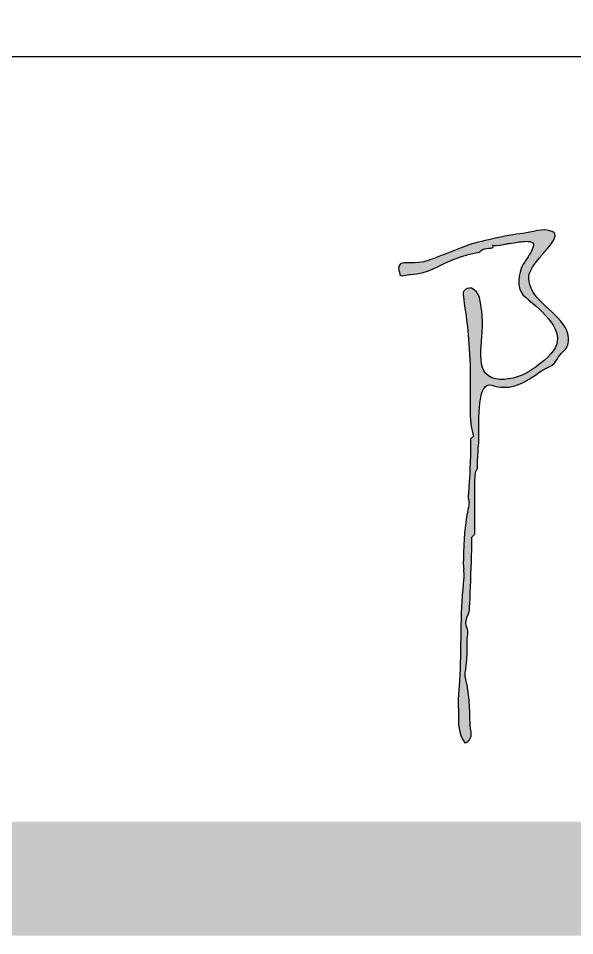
# Model space of a CAD drawing. Header units: millimetres. Extents: x 0 to 420, y 0 to 297.
# Drawn here: x 321.48 to 326.35, y 9.5 to 17.54 of the extents above; entities that cross this region are included whole.
import ezdxf

# ---------------------------------------------------------------- set-up
doc = ezdxf.new("R2010")
doc.units = ezdxf.units.MM

# ---------------------------------------------------------------- blocks, each defined once
blk = doc.blocks.new('tsj')
h = blk.add_hatch(color=256)
edge = h.paths.add_edge_path()
edge.add_spline(control_points=[(-3.555, 1.3874), (-3.5201, 1.4945), (-3.3104, 1.6456), (-3.396, 1.6815)], knot_values=[0, 0, 0, 0, 1, 1, 1, 1], degree=3, periodic=0)
edge.add_spline(control_points=[(-3.396, 1.6815), (-3.4632, 1.7097), (-3.5389, 1.6739), (-3.6025, 1.6681)], knot_values=[0, 0, 0, 0, 1, 1, 1, 1], degree=3, periodic=0)
edge.add_spline(control_points=[(-3.6025, 1.6681), (-3.7111, 1.6583), (-3.9377, 1.6023), (-3.9713, 1.591)], knot_values=[0, 0, 0, 0, 1, 1, 1, 1], degree=3, periodic=0)
edge.add_spline(control_points=[(-3.9713, 1.591), (-4.03, 1.5712), (-4.2316, 1.4846), (-4.3008, 1.4687)], knot_values=[0, 0, 0, 0, 1, 1, 1, 1], degree=3, periodic=0)
edge.add_spline(control_points=[(-4.3008, 1.4687), (-4.3937, 1.4474), (-4.4553, 1.4778), (-4.472, 1.4438)], knot_values=[0, 0, 0, 0, 1, 1, 1, 1], degree=3, periodic=0)
edge.add_spline(control_points=[(-4.472, 1.4438), (-4.4865, 1.4144), (-4.4656, 1.401), (-4.4697, 1.3799)], knot_values=[0, 0, 0, 0, 1, 1, 1, 1], degree=3, periodic=0)
edge.add_spline(control_points=[(-4.4697, 1.3799), (-4.4739, 1.3583), (-4.4164, 1.3788), (-4.3913, 1.3795)], knot_values=[0, 0, 0, 0, 1, 1, 1, 1], degree=3, periodic=0)
edge.add_spline(control_points=[(-4.3913, 1.3795), (-4.2626, 1.3829), (-4.197, 1.4453), (-4.0937, 1.4841)], knot_values=[0, 0, 0, 0, 1, 1, 1, 1], degree=3, periodic=0)
edge.add_spline(control_points=[(-4.0937, 1.4841), (-3.9081, 1.5537), (-3.9171, 1.5198), (-3.8952, 1.548)], knot_values=[0, 0, 0, 0, 1, 1, 1, 1], degree=3, periodic=0)
edge.add_spline(control_points=[(-3.8952, 1.548), (-3.8758, 1.573), (-3.8039, 1.5541), (-3.8123, 1.5768)], knot_values=[0, 0, 0, 0, 1, 1, 1, 1], degree=3, periodic=0)
edge.add_spline(control_points=[(-3.8123, 1.5768), (-3.8196, 1.5966), (-3.826, 1.5735), (-3.7384, 1.5905)], knot_values=[0, 0, 0, 0, 1, 1, 1, 1], degree=3, periodic=0)
edge.add_spline(control_points=[(-3.7384, 1.5905), (-3.7033, 1.5973), (-3.7169, 1.5946), (-3.6401, 1.6059)], knot_values=[0, 0, 0, 0, 1, 1, 1, 1], degree=3, periodic=0)
edge.add_spline(control_points=[(-3.6401, 1.6059), (-3.6082, 1.6107), (-3.574, 1.617), (-3.5417, 1.607)], knot_values=[0, 0, 0, 0, 1, 1, 1, 1], degree=3, periodic=0)
edge.add_spline(control_points=[(-3.5417, 1.607), (-3.5112, 1.5975), (-3.5371, 1.5531), (-3.5497, 1.5294)], knot_values=[0, 0, 0, 0, 1, 1, 1, 1], degree=3, periodic=0)
edge.add_spline(control_points=[(-3.5497, 1.5294), (-3.5691, 1.4931), (-3.5982, 1.4617), (-3.6139, 1.4218)], knot_values=[0, 0, 0, 0, 1, 1, 1, 1], degree=3, periodic=0)
edge.add_spline(control_points=[(-3.6139, 1.4218), (-3.6238, 1.3966), (-3.6299, 1.3681), (-3.6309, 1.34)], knot_values=[0, 0, 0, 0, 0.368991, 0.368991, 0.368991, 0.368991], degree=3, periodic=0)
edge.add_line((-3.6309, 1.34), (-3.56, 1.3618))
edge.add_spline(control_points=[(-3.56, 1.3618), (-3.5593, 1.3704), (-3.5577, 1.379), (-3.555, 1.3874)], knot_values=[0.839164, 0.839164, 0.839164, 0.839164, 1, 1, 1, 1], degree=3, periodic=0)
h = blk.add_hatch(color=256)
edge = h.paths.add_edge_path(flags=16)
edge.add_spline(control_points=[(-3.924, 1.2502), (-3.9335, 1.2649), (-3.9465, 1.2762), (-3.9648, 1.2815)], knot_values=[0.703531, 0.703531, 0.703531, 0.703531, 1, 1, 1, 1], degree=3, periodic=0)
edge.add_spline(control_points=[(-3.9648, 1.2815), (-3.9862, 1.2878), (-4.0075, 1.2765), (-4.0194, 1.2585)], knot_values=[0, 0, 0, 0, 1, 1, 1, 1], degree=3, periodic=0)
edge.add_spline(control_points=[(-4.0194, 1.2585), (-4.0233, 1.2525), (-4.0235, 1.2403), (-4.0213, 1.2204)], knot_values=[0, 0, 0, 0, 0.192435, 0.192435, 0.192435, 0.192435], degree=3, periodic=0)
edge.add_line((-4.0213, 1.2204), (-3.924, 1.2502))
edge = h.paths.add_edge_path()
edge.add_spline(control_points=[(-3.8921, 1.1197), (-3.8988, 1.161), (-3.9015, 1.2153), (-3.924, 1.2502)], knot_values=[0, 0, 0, 0, 0.703531, 0.703531, 0.703531, 0.703531], degree=3, periodic=0)
edge.add_line((-3.924, 1.2502), (-4.0213, 1.2204))
edge.add_spline(control_points=[(-4.0213, 1.2204), (-4.0133, 1.147), (-3.9732, 0.9691), (-3.9722, 0.6164)], knot_values=[0.192435, 0.192435, 0.192435, 0.192435, 0.902839, 0.902839, 0.902839, 0.902839], degree=3, periodic=0)
edge.add_line((-3.9722, 0.6164), (-3.8682, 0.5873))
edge.add_spline(control_points=[(-3.8682, 0.5873), (-3.8562, 0.6002), (-3.841, 0.605), (-3.8217, 0.5989)], knot_values=[0.81217, 0.81217, 0.81217, 0.81217, 1, 1, 1, 1], degree=3, periodic=0)
edge.add_spline(control_points=[(-3.8217, 0.5989), (-3.7043, 0.5616), (-3.618, 0.5955), (-3.4907, 0.6873)], knot_values=[0, 0, 0, 0, 1, 1, 1, 1], degree=3, periodic=0)
edge.add_spline(control_points=[(-3.4907, 0.6873), (-3.4374, 0.7257), (-3.3821, 0.731), (-3.3598, 0.7857)], knot_values=[0, 0, 0, 0, 1, 1, 1, 1], degree=3, periodic=0)
edge.add_spline(control_points=[(-3.3598, 0.7857), (-3.3442, 0.824), (-3.2983, 0.8413), (-3.287, 0.8815)], knot_values=[0, 0, 0, 0, 1, 1, 1, 1], degree=3, periodic=0)
edge.add_spline(control_points=[(-3.287, 0.8815), (-3.2444, 1.0326), (-3.437, 1.1223), (-3.5203, 1.2402)], knot_values=[0, 0, 0, 0, 1, 1, 1, 1], degree=3, periodic=0)
edge.add_spline(control_points=[(-3.5203, 1.2402), (-3.5409, 1.2693), (-3.5633, 1.3166), (-3.56, 1.3618)], knot_values=[0, 0, 0, 0, 0.839164, 0.839164, 0.839164, 0.839164], degree=3, periodic=0)
edge.add_line((-3.56, 1.3618), (-3.6309, 1.34))
edge.add_spline(control_points=[(-3.6309, 1.34), (-3.6326, 1.292), (-3.6193, 1.2452), (-3.5849, 1.2182)], knot_values=[0.368991, 0.368991, 0.368991, 0.368991, 1, 1, 1, 1], degree=3, periodic=0)
edge.add_spline(control_points=[(-3.5849, 1.2182), (-3.4503, 1.1126), (-3.3112, 0.9784), (-3.3751, 0.8625)], knot_values=[0, 0, 0, 0, 1, 1, 1, 1], degree=3, periodic=0)
edge.add_spline(control_points=[(-3.3751, 0.8625), (-3.402, 0.8138), (-3.4863, 0.7342), (-3.5884, 0.6795)], knot_values=[0, 0, 0, 0, 1, 1, 1, 1], degree=3, periodic=0)
edge.add_spline(control_points=[(-3.5884, 0.6795), (-3.6512, 0.6459), (-3.7532, 0.6247), (-3.8201, 0.652)], knot_values=[0, 0, 0, 0, 1, 1, 1, 1], degree=3, periodic=0)
edge.add_spline(control_points=[(-3.8201, 0.652), (-3.9611, 0.7097), (-3.863, 0.9387), (-3.8921, 1.1197)], knot_values=[0, 0, 0, 0, 1, 1, 1, 1], degree=3, periodic=0)
h = blk.add_hatch(color=256)
edge = h.paths.add_edge_path()
edge.add_spline(control_points=[(-3.9413, -0.3575), (-3.942, -0.0724), (-3.9447, -0.0072), (-3.9212, 0.0097)], knot_values=[0.09147, 0.09147, 0.09147, 0.09147, 1, 1, 1, 1], degree=3, periodic=0)
edge.add_spline(control_points=[(-3.9212, 0.0097), (-3.9212, 0.1606), (-3.9115, 0.1804), (-3.9115, 0.2197)], knot_values=[0, 0, 0, 0, 1, 1, 1, 1], degree=3, periodic=0)
edge.add_spline(control_points=[(-3.9115, 0.2197), (-3.9117, 0.3277), (-3.9201, 0.5319), (-3.8682, 0.5873)], knot_values=[0, 0, 0, 0, 0.81217, 0.81217, 0.81217, 0.81217], degree=3, periodic=0)
edge.add_line((-3.8682, 0.5873), (-3.9722, 0.6164))
edge.add_spline(control_points=[(-3.9722, 0.6164), (-3.9721, 0.5682), (-3.9727, 0.5167), (-3.9742, 0.4618)], knot_values=[0.902839, 0.902839, 0.902839, 0.902839, 1, 1, 1, 1], degree=3, periodic=0)
edge.add_spline(control_points=[(-3.9742, 0.4618), (-3.9808, 0.2227), (-3.9208, 0.2589), (-3.9712, 0.2197)], knot_values=[0, 0, 0, 0, 1, 1, 1, 1], degree=3, periodic=0)
edge.add_spline(control_points=[(-3.9712, 0.2197), (-3.9712, -0.1195), (-3.9958, -0.175), (-3.9835, -0.2117)], knot_values=[0, 0, 0, 0, 1, 1, 1, 1], degree=3, periodic=0)
edge.add_spline(control_points=[(-3.9835, -0.2117), (-3.9766, -0.2323), (-3.9891, -0.2623), (-4.0015, -0.3446)], knot_values=[0, 0, 0, 0, 0.568801, 0.568801, 0.568801, 0.568801], degree=3, periodic=0)
edge.add_line((-4.0015, -0.3446), (-3.9413, -0.3575))
h = blk.add_hatch(color=256)
edge = h.paths.add_edge_path()
edge.add_spline(control_points=[(-3.9671, -0.7088), (-3.9633, -0.5946), (-3.9606, -0.4861), (-3.9612, -0.4704)], knot_values=[0.531772, 0.531772, 0.531772, 0.531772, 1, 1, 1, 1], degree=3, periodic=0)
edge.add_line((-3.9612, -0.4704), (-3.9412, -0.4504))
edge.add_spline(control_points=[(-3.9412, -0.4504), (-3.9412, -0.4171), (-3.9413, -0.3862), (-3.9413, -0.3575)], knot_values=[0, 0, 0, 0, 0.09147, 0.09147, 0.09147, 0.09147], degree=3, periodic=0)
edge.add_line((-3.9413, -0.3575), (-4.0015, -0.3446))
edge.add_spline(control_points=[(-4.0015, -0.3446), (-4.011, -0.4069), (-4.0204, -0.4993), (-4.0212, -0.6405)], knot_values=[0.568801, 0.568801, 0.568801, 0.568801, 1, 1, 1, 1], degree=3, periodic=0)
edge.add_line((-4.0212, -0.6405), (-4.0192, -0.6906))
edge.add_spline(control_points=[(-4.0192, -0.6906), (-4.0193, -0.6922), (-4.0194, -0.6938), (-4.0194, -0.6952)], knot_values=[0, 0, 0, 0, 0.041739, 0.041739, 0.041739, 0.041739], degree=3, periodic=0)
edge.add_line((-4.0194, -0.6952), (-3.9671, -0.7088))
h = blk.add_hatch(color=256)
edge = h.paths.add_edge_path()
edge.add_spline(control_points=[(-3.9954, -1.2096), (-3.9957, -1.1746), (-3.9817, -1.1387), (-3.9978, -1.1063)], knot_values=[0, 0, 0, 0, 1, 1, 1, 1], degree=3, periodic=0)
edge.add_spline(control_points=[(-3.9978, -1.1063), (-4.0167, -1.0684), (-3.9865, -1.0219), (-3.9803, -0.9917)], knot_values=[0, 0, 0, 0, 1, 1, 1, 1], degree=3, periodic=0)
edge.add_spline(control_points=[(-3.9803, -0.9917), (-3.9769, -0.9754), (-3.9713, -0.8385), (-3.9671, -0.7088)], knot_values=[0, 0, 0, 0, 0.531772, 0.531772, 0.531772, 0.531772], degree=3, periodic=0)
edge.add_line((-3.9671, -0.7088), (-4.0194, -0.6952))
edge.add_spline(control_points=[(-4.0194, -0.6952), (-4.0203, -0.7291), (-4.0146, -0.731), (-4.0257, -0.8384)], knot_values=[0.041739, 0.041739, 0.041739, 0.041739, 1, 1, 1, 1], degree=3, periodic=0)
edge.add_spline(control_points=[(-4.0257, -0.8384), (-4.048, -1.0542), (-4.034, -1.3061), (-4.0507, -1.5207)], knot_values=[0, 0, 0, 0, 1, 1, 1, 1], degree=3, periodic=0)
edge.add_spline(control_points=[(-4.0507, -1.5207), (-4.0643, -1.6941), (-4.0578, -1.5624), (-4.0558, -1.7385)], knot_values=[0, 0, 0, 0, 1, 1, 1, 1], degree=3, periodic=0)
edge.add_spline(control_points=[(-4.0558, -1.7385), (-4.0555, -1.7713), (-4.061, -1.8517), (-4.0112, -1.9207)], knot_values=[0, 0, 0, 0, 1, 1, 1, 1], degree=3, periodic=0)
edge.add_spline(control_points=[(-4.0112, -1.9207), (-3.9816, -1.911), (-3.9623, -1.8822), (-3.9656, -1.8513)], knot_values=[0, 0, 0, 0, 1, 1, 1, 1], degree=3, periodic=0)
edge.add_spline(control_points=[(-3.9656, -1.8513), (-3.9695, -1.8143), (-3.9747, -1.8234), (-3.9748, -1.7502)], knot_values=[0, 0, 0, 0, 1, 1, 1, 1], degree=3, periodic=0)
edge.add_spline(control_points=[(-3.9748, -1.7502), (-3.9751, -1.6338), (-3.9905, -1.5158), (-4.0071, -1.4628)], knot_values=[0, 0, 0, 0, 1, 1, 1, 1], degree=3, periodic=0)
edge.add_spline(control_points=[(-4.0071, -1.4628), (-4.0185, -1.4266), (-3.9935, -1.4251), (-3.9954, -1.2096)], knot_values=[0, 0, 0, 0, 1, 1, 1, 1], degree=3, periodic=0)
for p, q in [((-3.9412, -0.4504), (-3.9612, -0.4704)), ((-4.0192, -0.6906), (-4.0212, -0.6405))]:
    blk.add_line(p, q)
for points in [[(-3.396, 1.6815), (-3.4632, 1.7097), (-3.5389, 1.6739), (-3.6025, 1.6681)], [(-3.555, 1.3874), (-3.5201, 1.4945), (-3.3104, 1.6456), (-3.396, 1.6815)], [(-3.6025, 1.6681), (-3.7111, 1.6583), (-3.9377, 1.6023), (-3.9713, 1.591)], [(-3.6401, 1.6059), (-3.6082, 1.6107), (-3.574, 1.617), (-3.5417, 1.607)], [(-3.9713, 1.591), (-4.03, 1.5712), (-4.2316, 1.4846), (-4.3008, 1.4687)], [(-4.0937, 1.4841), (-3.9081, 1.5537), (-3.9171, 1.5198), (-3.8952, 1.548)], [(-3.8952, 1.548), (-3.8758, 1.573), (-3.8039, 1.5541), (-3.8123, 1.5768)], [(-3.8123, 1.5768), (-3.8196, 1.5966), (-3.826, 1.5735), (-3.7384, 1.5905)], [(-3.7384, 1.5905), (-3.7033, 1.5973), (-3.7169, 1.5946), (-3.6401, 1.6059)], [(-3.5417, 1.607), (-3.5112, 1.5975), (-3.5371, 1.5531), (-3.5497, 1.5294)], [(-3.5497, 1.5294), (-3.5691, 1.4931), (-3.5982, 1.4617), (-3.6139, 1.4218)], [(-4.472, 1.4438), (-4.4865, 1.4144), (-4.4656, 1.401), (-4.4697, 1.3799)], [(-4.3008, 1.4687), (-4.3937, 1.4474), (-4.4553, 1.4778), (-4.472, 1.4438)], [(-4.3913, 1.3795), (-4.2626, 1.3829), (-4.197, 1.4453), (-4.0937, 1.4841)], [(-3.6139, 1.4218), (-3.6408, 1.3535), (-3.6395, 1.261), (-3.5849, 1.2182)], [(-4.4697, 1.3799), (-4.4739, 1.3583), (-4.4164, 1.3788), (-4.3913, 1.3795)], [(-3.5203, 1.2402), (-3.5449, 1.2749), (-3.572, 1.3354), (-3.555, 1.3874)], [(-4.0194, 1.2585), (-4.0398, 1.2275), (-3.9587, 1.0272), (-3.9742, 0.4618)], [(-3.9648, 1.2815), (-3.9862, 1.2878), (-4.0075, 1.2765), (-4.0194, 1.2585)], [(-3.8921, 1.1197), (-3.9015, 1.1783), (-3.9031, 1.2635), (-3.9648, 1.2815)], [(-3.287, 0.8815), (-3.2444, 1.0326), (-3.437, 1.1223), (-3.5203, 1.2402)], [(-3.5849, 1.2182), (-3.4503, 1.1126), (-3.3112, 0.9784), (-3.3751, 0.8625)], [(-3.8201, 0.652), (-3.9611, 0.7097), (-3.863, 0.9387), (-3.8921, 1.1197)], [(-3.3751, 0.8625), (-3.402, 0.8138), (-3.4863, 0.7342), (-3.5884, 0.6795)], [(-3.3598, 0.7857), (-3.3442, 0.824), (-3.2983, 0.8413), (-3.287, 0.8815)], [(-3.4907, 0.6873), (-3.4374, 0.7257), (-3.3821, 0.731), (-3.3598, 0.7857)], [(-3.8217, 0.5989), (-3.7043, 0.5616), (-3.618, 0.5955), (-3.4907, 0.6873)], [(-3.5884, 0.6795), (-3.6512, 0.6459), (-3.7532, 0.6247), (-3.8201, 0.652)], [(-3.9115, 0.2197), (-3.9117, 0.3526), (-3.9245, 0.6315), (-3.8217, 0.5989)], [(-3.9742, 0.4618), (-3.9808, 0.2227), (-3.9208, 0.2589), (-3.9712, 0.2197)], [(-3.9712, 0.2197), (-3.9712, -0.1195), (-3.9958, -0.175), (-3.9835, -0.2117)], [(-3.9212, 0.0097), (-3.9212, 0.1606), (-3.9115, 0.1804), (-3.9115, 0.2197)], [(-3.9412, -0.4504), (-3.9412, -0.086), (-3.947, -0.0089), (-3.9212, 0.0097)], [(-3.9835, -0.2117), (-3.9713, -0.248), (-4.0192, -0.3131), (-4.0212, -0.6405)], [(-3.9803, -0.9917), (-3.9739, -0.9611), (-3.9598, -0.5039), (-3.9612, -0.4704)], [(-4.0192, -0.6906), (-4.0209, -0.7291), (-4.0142, -0.7263), (-4.0257, -0.8384)], [(-4.0257, -0.8384), (-4.048, -1.0542), (-4.034, -1.3061), (-4.0507, -1.5207)], [(-3.9978, -1.1063), (-4.0167, -1.0684), (-3.9865, -1.0219), (-3.9803, -0.9917)], [(-3.9954, -1.2096), (-3.9957, -1.1746), (-3.9817, -1.1387), (-3.9978, -1.1063)], [(-4.0071, -1.4628), (-4.0185, -1.4266), (-3.9935, -1.4251), (-3.9954, -1.2096)], [(-3.9748, -1.7502), (-3.9751, -1.6338), (-3.9905, -1.5158), (-4.0071, -1.4628)], [(-4.0507, -1.5207), (-4.0643, -1.6941), (-4.0578, -1.5624), (-4.0558, -1.7385)], [(-4.0558, -1.7385), (-4.0555, -1.7713), (-4.061, -1.8517), (-4.0112, -1.9207)], [(-3.9656, -1.8513), (-3.9695, -1.8143), (-3.9747, -1.8234), (-3.9748, -1.7502)], [(-4.0112, -1.9207), (-3.9816, -1.911), (-3.9623, -1.8822), (-3.9656, -1.8513)]]:
    blk.add_open_spline(points, degree=3)

msp = doc.modelspace()

# ---------------------------------------------------------------- linework, layer by layer
msp.add_line((410, 17.2), (125, 17.2))
at = {"const_width": 1, "flags": 128}
msp.add_lwpolyline([(410, 287), (25, 287), (25, 10), (410, 10)], close=True, dxfattribs=at)

# ---------------------------------------------------------------- block references
at = {"xscale": 1.244160000000022, "yscale": 1.244160000000022, "zscale": 1.244160000000022}
msp.add_blockref('tsj', (330.3778, 13.5779), dxfattribs=at)

doc.saveas('drawing.dxf')
